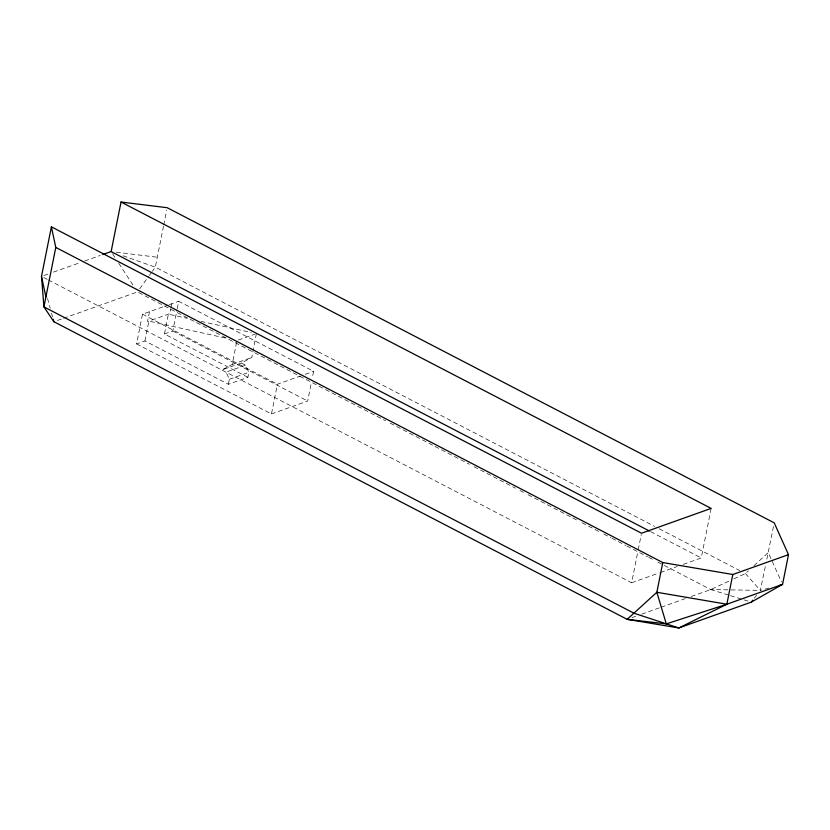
<?xml version="1.0" encoding="UTF-8"?>
<svg xmlns="http://www.w3.org/2000/svg" width="830" height="830" viewBox="0 0 830 830"><rect width="100%" height="100%" fill="white"/><g stroke="black" fill="none" stroke-linecap="round" stroke-linejoin="round"><path stroke-width="0.62" stroke-dasharray="4.15 3.11" d="M228.395 384.269L229.35 379.3L226.092 372.141L245.587 365.19L248.844 372.348L247.89 377.318L228.395 384.269L144.928 340.943L136.577 343.921L142.511 314.197L168.241 305.025M256.387 333.608L251.791 357.471L241.374 363.011L221.88 369.952L232.286 364.422L236.892 340.559L255.163 334.044M163.5 226.258L155.335 267.156L152.347 271.286M163.749 225.023L166.716 210.187M149.483 311.717L147.501 321.625L169.776 313.678L170.773 308.729M144.928 340.943L148.892 321.127L225.573 338.059M247.89 377.318L164.433 333.992L168.386 314.176L187.248 318.346M171.022 307.494L171.758 303.77M164.433 333.992L172.785 331.014L176.987 309.964M177.236 308.719L178.72 301.29L313.615 371.321L312.37 377.515M136.577 343.921L271.462 413.952L277.407 384.228L300.336 376.052M271.462 413.952L307.671 401.046L311.385 382.464M48.399 279.969L631.63 582.764L637.98 551.006M638.229 549.73L641.279 534.489M683.256 564.359L701.257 557.936L711.154 508.396M773.456 526.552L766.142 562.647M768.964 588.045L760.311 590.379L765.872 563.902M139.679 288.84L148.622 276.452M149.369 275.415L151.61 272.323M754.325 598.212L756.566 595.276M733.876 578.873L745.465 573.53L748.307 570.905M754.014 565.666L768.258 552.562L781.497 582.017M691.338 596.459L710.719 589.559L729.248 581.01M43.897 275.529L48.7 273.817M53.504 272.105L79.919 262.695M84.722 260.983L100.326 255.422M57.519 320.432L62.364 318.699M63.578 318.274L137.448 291.942M169.413 304.61L178.72 301.29M232.286 364.422L251.791 357.471M229.35 379.3L248.844 372.348M305.16 374.33L313.615 371.321M631.63 582.764L659.238 572.918M660.441 572.492L677.249 566.496M632.004 617.613L635.635 616.317M641.694 614.159L659.85 607.685M661.064 607.249L685.279 598.617M657.868 562.117L710.719 589.559L759.035 590.358M116.262 252.196L157.316 257.248M201.078 321.397L251.355 332.498M710.719 589.559L729.176 595.266M730.41 595.65L742.715 599.457M743.95 599.841L750.102 601.75M123.079 255.785L155.335 267.156L654.58 526.345M659.186 528.741L739.706 570.542M650.647 531.657L701.257 557.936M138.6 292.534L385.597 420.769M390.193 423.155L433.841 445.814M434.993 446.416L469.458 464.302M474.055 466.688L515.409 488.165M520.005 490.551L523.45 492.335M528.046 494.721L571.704 517.391M572.856 517.982L577.452 520.369M582.048 522.755L599.281 531.698M603.877 534.084L610.766 537.664M611.918 538.265L625.706 545.424M626.847 546.015L647.525 556.754M648.676 557.345L653.272 559.731M241.374 363.011L245.587 365.19M142.511 314.197L277.407 384.228M172.785 331.014L307.671 401.046M43.803 277.583L47.248 279.378M745.465 573.53L760.311 590.379M112.517 253.69L115.287 257.943M118.752 263.255L133.288 285.562M47.528 298.447L50.205 308.252M51.543 313.149L52.549 316.821"/><path stroke-width="1.25" d="M121.035 202.032L167.214 207.718L774.203 522.838L788.5 554.648L782.566 584.372L751.326 602.124L678.836 627.968L627.158 619.336L53.888 321.729L43.917 306.872L41.5 276.39L51.398 226.849L641.528 533.223L711.154 508.396L121.035 202.032L111.127 251.573L102.723 254.561M51.398 226.849L55.797 247.433L43.917 306.872L634.047 613.246L678.836 627.968L726.852 604.23L782.566 584.372L780.086 585.036M55.797 247.433L662.786 562.553L656.852 592.278L666.303 623.89L726.852 604.23L732.797 574.505L788.5 554.648M751.326 602.124L752.831 600.173M666.303 623.89L627.158 619.336L656.852 592.278L726.852 604.23M662.786 562.553L732.797 574.505M111.127 251.573L649.496 531.065M53.224 319.27L53.888 321.729M41.5 276.39L45.899 296.964"/></g></svg>
